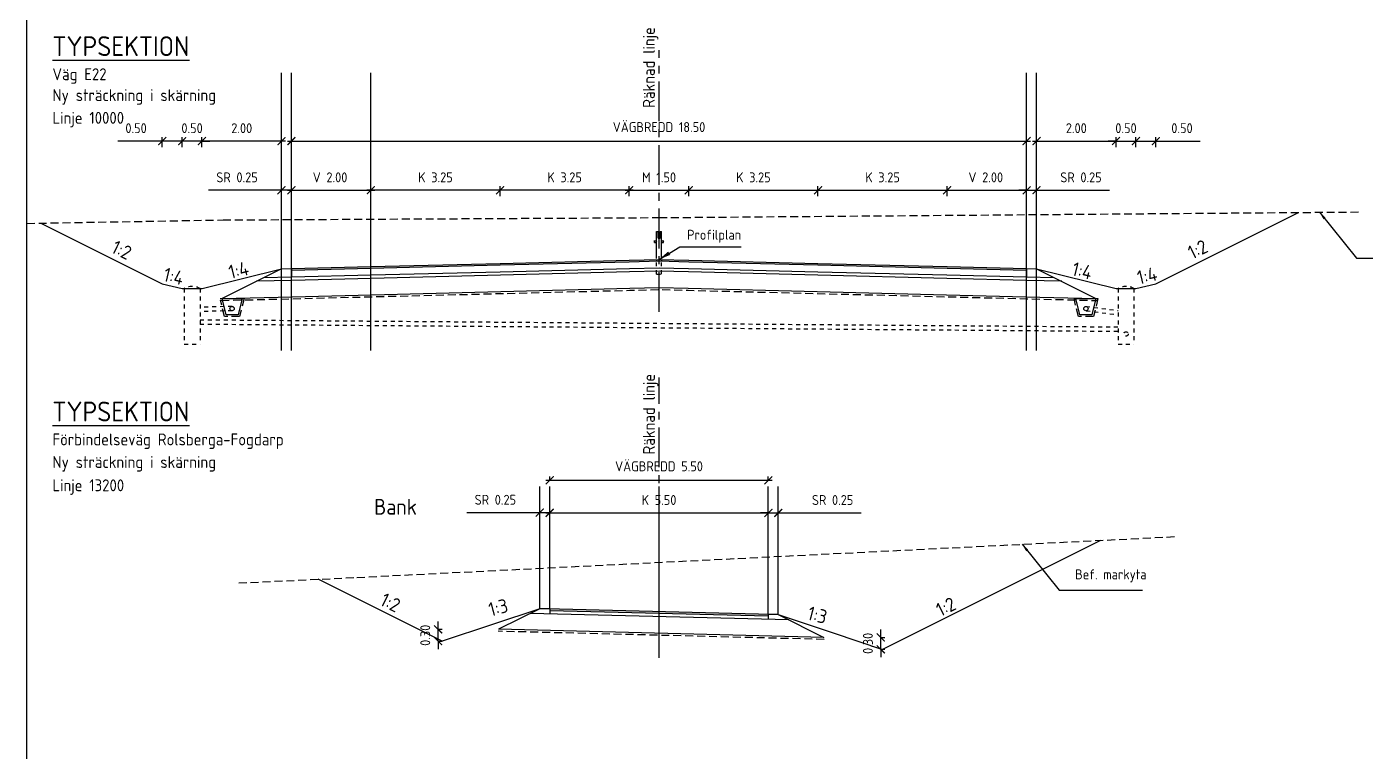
# Model space of a CAD drawing. Header units: metres. Extents: x 166439 to 168621, y 6226863 to 6228959.
# Drawn here: x 166561.84 to 166595.54, y 6226962.06 to 6226980.32 of the extents above; entities that cross this region are included whole.
import ezdxf

# ---------------------------------------------------------------- set-up
doc = ezdxf.new("R2010")
doc.units = ezdxf.units.M
doc.header["$LTSCALE"] = 0.1
doc.header["$MEASUREMENT"] = 0
for name, pattern in [('AA_DASHED_1', [2, 1, -1]), ('CENTER', [16, 10, -2, 2, -2]), ('DASHED_2', [3, 2, -1]), ('HIDDEN', [0.375, 0.25, -0.125])]:
    doc.linetypes.add(name, pattern=pattern)
doc.layers.get('0').update_dxf_attribs({"linetype": 'CONTINUOUS'})
doc.layers.get('DEFPOINTS').update_dxf_attribs({"color": 5, "linetype": 'CONTINUOUS'})
for name, color, linetype in [('04_geotextil', 1, 'DASHED_2'), ('04_mått', 4, 'CONTINUOUS'), ('04_topp', 7, 'CONTINUOUS'), ('04_txt', 1, 'CONTINUOUS'), ('04_öb', 4, 'CONTINUOUS'), ('04_överyta', 3, 'CONTINUOUS'), ('900_CENT', 4, 'CENTER'), ('900_MATT', 4, 'CONTINUOUS'), ('900_OVYTA', 4, 'CONTINUOUS'), ('Brunn_', 4, 'AA_DASHED_1'), ('M-372A', 8, 'DASHED_2'), ('M-373', 4, 'CONTINUOUS')]:
    doc.layers.add(name, color=color, linetype=linetype)
doc.styles.add('ISO', font='iso.shx')
doc.dimstyles.new('BH90$0', dxfattribs={"dimscale": 0.05, "dimtxt": 2.5, "dimasz": 2, "dimexe": 1, "dimexo": 5, "dimgap": 2, "dimtad": 1, "dimzin": 0, "dimdsep": 46, "dimtxsty": 'ISO', "dimblk1": 'ARCHTICK', "dimblk2": 'ARCHTICK', "dimsah": 1, "dimcen": 1.5, "dimdle": 1, "dimadec": 0, "dimazin": 0, "dimtfac": 1, "dimtix": 1, "dimtmove": 0, "dimatfit": 3, "dimfxl": 1.5, "dimfxlon": 1, "dimtolj": 1, "dimtzin": 0, "dimarcsym": 0})
doc.dimstyles.new('BH90$7', dxfattribs={"dimscale": 0.05, "dimtxt": 2.5, "dimasz": 3, "dimexe": 2, "dimexo": 20, "dimgap": 1, "dimtad": 1, "dimzin": 0, "dimdsep": 46, "dimtxsty": 'ISO', "dimblk1": 'OPEN90', "dimblk2": 'OPEN90', "dimsah": 1, "dimcen": 4, "dimdle": 2, "dimadec": 0, "dimazin": 0, "dimtfac": 1, "dimtix": 1, "dimtmove": 0, "dimatfit": 3, "dimfxl": 2, "dimtolj": 1, "dimtzin": 0, "dimarcsym": 0})

# ---------------------------------------------------------------- blocks, each defined once
blk = doc.blocks.new('_ARCHTICK')
at = {"color": 0, "linetype": 'ByBlock', "const_width": 0.15}
blk.add_lwpolyline([(-0.5, -0.5), (0.5, 0.5)], dxfattribs=at)
blk = doc.blocks.new('*D126')
at = {"layer": '04_mått', "color": 0, "lineweight": -2}
for p, q in [((166568.245, 6226976.208), (166566.409, 6226976.208)), ((166568.245, 6226976.058), (166568.245, 6226976.308)), ((166568.495, 6226976.208), (166568.245, 6226976.208)), ((166568.495, 6226976.058), (166568.495, 6226976.308)), ((166568.495, 6226976.208), (166568.695, 6226976.208))]:
    blk.add_line(p, q, dxfattribs=at)
at = {"layer": 'DEFPOINTS', "color": 0}
for p in [(166568.495, 6226976.208), (166568.245, 6226974.23), (166568.495, 6226974.236)]:
    blk.add_point(p, dxfattribs=at)
at = {"layer": '04_mått', "color": 0, "lineweight": -2, "xscale": 0.2, "yscale": 0.2, "zscale": 0.2}
blk.add_blockref('_ARCHTICK', (166568.245, 6226976.208), dxfattribs=at)
at = {"layer": '04_mått', "color": 0, "lineweight": -2, "xscale": 0.2, "yscale": 0.2, "zscale": 0.2, "rotation": 180}
blk.add_blockref('_ARCHTICK', (166568.495, 6226976.208), dxfattribs=at)
at = {"layer": '04_mått', "color": 0, "insert": (166567.127, 6226976.533), "char_height": 0.25, "attachment_point": 5, "style": 'ISO'}
blk.add_mtext('\\A1;SR 0.25', dxfattribs=at)
blk = doc.blocks.new('*D127')
at = {"layer": '04_mått', "color": 0, "lineweight": -2}
for p, q in [((166568.395, 6226976.208), (166570.595, 6226976.208)), ((166568.495, 6226976.058), (166568.495, 6226976.308)), ((166570.495, 6226976.058), (166570.495, 6226976.308))]:
    blk.add_line(p, q, dxfattribs=at)
at = {"layer": 'DEFPOINTS', "color": 0}
for p in [(166570.495, 6226976.208), (166568.495, 6226974.236), (166570.495, 6226974.286)]:
    blk.add_point(p, dxfattribs=at)
at = {"layer": '04_mått', "color": 0, "lineweight": -2, "xscale": 0.2, "yscale": 0.2, "zscale": 0.2, "rotation": 180}
blk.add_blockref('_ARCHTICK', (166568.495, 6226976.208), dxfattribs=at)
at = {"layer": '04_mått', "color": 0, "lineweight": -2, "xscale": 0.2, "yscale": 0.2, "zscale": 0.2}
blk.add_blockref('_ARCHTICK', (166570.495, 6226976.208), dxfattribs=at)
at = {"layer": '04_mått', "color": 0, "insert": (166569.467, 6226976.533), "char_height": 0.25, "attachment_point": 5, "style": 'ISO'}
blk.add_mtext('\\A1;V 2.00', dxfattribs=at)
blk = doc.blocks.new('*D128')
at = {"layer": '04_mått', "color": 0, "lineweight": -2}
for p, q in [((166576.895, 6226976.208), (166578.595, 6226976.208)), ((166576.995, 6226976.058), (166576.995, 6226976.308)), ((166578.495, 6226976.058), (166578.495, 6226976.308))]:
    blk.add_line(p, q, dxfattribs=at)
at = {"layer": 'DEFPOINTS', "color": 0}
for p in [(166578.495, 6226976.208), (166576.995, 6226974.449), (166578.495, 6226974.449)]:
    blk.add_point(p, dxfattribs=at)
at = {"layer": '04_mått', "color": 0, "lineweight": -2, "xscale": 0.2, "yscale": 0.2, "zscale": 0.2, "rotation": 180}
blk.add_blockref('_ARCHTICK', (166576.995, 6226976.208), dxfattribs=at)
at = {"layer": '04_mått', "color": 0, "lineweight": -2, "xscale": 0.2, "yscale": 0.2, "zscale": 0.2}
blk.add_blockref('_ARCHTICK', (166578.495, 6226976.208), dxfattribs=at)
at = {"layer": '04_mått', "color": 0, "insert": (166577.745, 6226976.533), "char_height": 0.25, "attachment_point": 5, "style": 'ISO'}
blk.add_mtext('\\A1;M 1.50', dxfattribs=at)
blk = doc.blocks.new('*D129')
at = {"layer": '04_mått', "color": 0, "lineweight": -2}
for p, q in [((166584.895, 6226976.208), (166587.095, 6226976.208)), ((166584.995, 6226976.058), (166584.995, 6226976.308)), ((166586.995, 6226976.058), (166586.995, 6226976.308))]:
    blk.add_line(p, q, dxfattribs=at)
at = {"layer": 'DEFPOINTS', "color": 0}
for p in [(166586.995, 6226976.208), (166584.995, 6226974.286), (166586.995, 6226974.236)]:
    blk.add_point(p, dxfattribs=at)
at = {"layer": '04_mått', "color": 0, "lineweight": -2, "xscale": 0.2, "yscale": 0.2, "zscale": 0.2, "rotation": 180}
blk.add_blockref('_ARCHTICK', (166584.995, 6226976.208), dxfattribs=at)
at = {"layer": '04_mått', "color": 0, "lineweight": -2, "xscale": 0.2, "yscale": 0.2, "zscale": 0.2}
blk.add_blockref('_ARCHTICK', (166586.995, 6226976.208), dxfattribs=at)
at = {"layer": '04_mått', "color": 0, "insert": (166585.967, 6226976.533), "char_height": 0.25, "attachment_point": 5, "style": 'ISO'}
blk.add_mtext('\\A1;V 2.00', dxfattribs=at)
blk = doc.blocks.new('*D130')
at = {"layer": '04_mått', "color": 0, "lineweight": -2}
for p, q in [((166586.995, 6226976.208), (166586.795, 6226976.208)), ((166586.995, 6226976.058), (166586.995, 6226976.308)), ((166586.995, 6226976.208), (166587.245, 6226976.208)), ((166587.245, 6226976.058), (166587.245, 6226976.308)), ((166587.245, 6226976.208), (166589.081, 6226976.208))]:
    blk.add_line(p, q, dxfattribs=at)
at = {"layer": 'DEFPOINTS', "color": 0}
for p in [(166587.245, 6226976.208), (166586.995, 6226974.236), (166587.245, 6226974.23)]:
    blk.add_point(p, dxfattribs=at)
at = {"layer": '04_mått', "color": 0, "lineweight": -2, "xscale": 0.2, "yscale": 0.2, "zscale": 0.2}
blk.add_blockref('_ARCHTICK', (166586.995, 6226976.208), dxfattribs=at)
at = {"layer": '04_mått', "color": 0, "lineweight": -2, "xscale": 0.2, "yscale": 0.2, "zscale": 0.2, "rotation": 180}
blk.add_blockref('_ARCHTICK', (166587.245, 6226976.208), dxfattribs=at)
at = {"layer": '04_mått', "color": 0, "insert": (166588.363, 6226976.533), "char_height": 0.25, "attachment_point": 5, "style": 'ISO'}
blk.add_mtext('\\A1;SR 0.25', dxfattribs=at)
blk = doc.blocks.new('*D131')
at = {"layer": '04_mått', "color": 0, "lineweight": -2}
for p, q in [((166568.495, 6226977.296), (166568.495, 6226977.546)), ((166586.995, 6226977.296), (166586.995, 6226977.546)), ((166568.395, 6226977.446), (166587.095, 6226977.446))]:
    blk.add_line(p, q, dxfattribs=at)
at = {"layer": 'DEFPOINTS', "color": 0}
for p in [(166586.995, 6226977.446), (166568.495, 6226974.236), (166586.995, 6226974.236)]:
    blk.add_point(p, dxfattribs=at)
at = {"layer": '04_mått', "color": 0, "lineweight": -2, "xscale": 0.2, "yscale": 0.2, "zscale": 0.2, "rotation": 180}
blk.add_blockref('_ARCHTICK', (166568.495, 6226977.446), dxfattribs=at)
at = {"layer": '04_mått', "color": 0, "lineweight": -2, "xscale": 0.2, "yscale": 0.2, "zscale": 0.2}
blk.add_blockref('_ARCHTICK', (166586.995, 6226977.446), dxfattribs=at)
at = {"layer": '04_mått', "color": 0, "insert": (166577.745, 6226977.798), "char_height": 0.25, "attachment_point": 5, "style": 'ISO'}
blk.add_mtext('\\A1;VÄGBREDD 18.50', dxfattribs=at)
blk = doc.blocks.new('*D132')
at = {"layer": '04_mått', "color": 0, "lineweight": -2}
for p, q in [((166587.245, 6226977.296), (166587.245, 6226977.546)), ((166589.245, 6226977.296), (166589.245, 6226977.546)), ((166587.145, 6226977.446), (166589.345, 6226977.446))]:
    blk.add_line(p, q, dxfattribs=at)
at = {"layer": 'DEFPOINTS', "color": 0}
for p in [(166589.245, 6226977.446), (166587.245, 6226974.23), (166589.245, 6226973.73)]:
    blk.add_point(p, dxfattribs=at)
at = {"layer": '04_mått', "color": 0, "lineweight": -2, "xscale": 0.2, "yscale": 0.2, "zscale": 0.2, "rotation": 180}
blk.add_blockref('_ARCHTICK', (166587.245, 6226977.446), dxfattribs=at)
at = {"layer": '04_mått', "color": 0, "lineweight": -2, "xscale": 0.2, "yscale": 0.2, "zscale": 0.2}
blk.add_blockref('_ARCHTICK', (166589.245, 6226977.446), dxfattribs=at)
at = {"layer": '04_mått', "color": 0, "insert": (166588.245, 6226977.771), "char_height": 0.25, "attachment_point": 5, "style": 'ISO'}
blk.add_mtext('\\A1;2.00', dxfattribs=at)
blk = doc.blocks.new('*D133')
at = {"layer": '04_mått', "color": 0, "lineweight": -2}
for p, q in [((166589.245, 6226977.296), (166589.245, 6226977.546)), ((166589.745, 6226977.296), (166589.745, 6226977.546)), ((166589.245, 6226977.446), (166589.045, 6226977.446)), ((166589.245, 6226977.446), (166589.745, 6226977.446)), ((166589.745, 6226977.446), (166589.945, 6226977.446))]:
    blk.add_line(p, q, dxfattribs=at)
at = {"layer": 'DEFPOINTS', "color": 0}
for p in [(166589.745, 6226977.446), (166589.245, 6226973.73), (166589.745, 6226973.73)]:
    blk.add_point(p, dxfattribs=at)
at = {"layer": '04_mått', "color": 0, "lineweight": -2, "xscale": 0.2, "yscale": 0.2, "zscale": 0.2}
blk.add_blockref('_ARCHTICK', (166589.245, 6226977.446), dxfattribs=at)
at = {"layer": '04_mått', "color": 0, "lineweight": -2, "xscale": 0.2, "yscale": 0.2, "zscale": 0.2, "rotation": 180}
blk.add_blockref('_ARCHTICK', (166589.745, 6226977.446), dxfattribs=at)
at = {"layer": '04_mått', "color": 0, "insert": (166589.495, 6226977.771), "char_height": 0.25, "attachment_point": 5, "style": 'ISO'}
blk.add_mtext('\\A1;0.50', dxfattribs=at)
blk = doc.blocks.new('*D134')
at = {"layer": '04_mått', "color": 0, "lineweight": -2}
for p, q in [((166589.745, 6226977.296), (166589.745, 6226977.546)), ((166590.245, 6226977.296), (166590.245, 6226977.546)), ((166589.645, 6226977.446), (166590.245, 6226977.446)), ((166590.245, 6226977.446), (166591.363, 6226977.446))]:
    blk.add_line(p, q, dxfattribs=at)
at = {"layer": 'DEFPOINTS', "color": 0}
for p in [(166590.245, 6226977.446), (166590.245, 6226973.855), (166589.745, 6226973.73)]:
    blk.add_point(p, dxfattribs=at)
at = {"layer": '04_mått', "color": 0, "lineweight": -2, "xscale": 0.2, "yscale": 0.2, "zscale": 0.2, "rotation": 180}
blk.add_blockref('_ARCHTICK', (166589.745, 6226977.446), dxfattribs=at)
at = {"layer": '04_mått', "color": 0, "lineweight": -2, "xscale": 0.2, "yscale": 0.2, "zscale": 0.2}
blk.add_blockref('_ARCHTICK', (166590.245, 6226977.446), dxfattribs=at)
at = {"layer": '04_mått', "color": 0, "insert": (166590.904, 6226977.771), "char_height": 0.25, "attachment_point": 5, "style": 'ISO'}
blk.add_mtext('\\A1;0.50', dxfattribs=at)
blk = doc.blocks.new('*D135')
at = {"layer": '04_mått', "color": 0, "lineweight": -2}
for p, q in [((166565.745, 6226977.296), (166565.745, 6226977.546)), ((166566.245, 6226977.296), (166566.245, 6226977.546)), ((166565.745, 6226977.446), (166565.545, 6226977.446)), ((166566.245, 6226977.446), (166565.745, 6226977.446)), ((166566.245, 6226977.446), (166566.445, 6226977.446))]:
    blk.add_line(p, q, dxfattribs=at)
at = {"layer": 'DEFPOINTS', "color": 0}
for p in [(166565.745, 6226977.446), (166565.745, 6226973.73), (166566.245, 6226973.73)]:
    blk.add_point(p, dxfattribs=at)
at = {"layer": '04_mått', "color": 0, "lineweight": -2, "xscale": 0.2, "yscale": 0.2, "zscale": 0.2}
blk.add_blockref('_ARCHTICK', (166565.745, 6226977.446), dxfattribs=at)
at = {"layer": '04_mått', "color": 0, "lineweight": -2, "xscale": 0.2, "yscale": 0.2, "zscale": 0.2, "rotation": 180}
blk.add_blockref('_ARCHTICK', (166566.245, 6226977.446), dxfattribs=at)
at = {"layer": '04_mått', "color": 0, "insert": (166565.995, 6226977.771), "char_height": 0.25, "attachment_point": 5, "style": 'ISO'}
blk.add_mtext('\\A1;0.50', dxfattribs=at)
blk = doc.blocks.new('*D136')
at = {"layer": '04_mått', "color": 0, "lineweight": -2}
for p, q in [((166565.245, 6226977.296), (166565.245, 6226977.546)), ((166565.745, 6226977.296), (166565.745, 6226977.546)), ((166565.245, 6226977.446), (166564.127, 6226977.446)), ((166565.845, 6226977.446), (166565.245, 6226977.446))]:
    blk.add_line(p, q, dxfattribs=at)
at = {"layer": 'DEFPOINTS', "color": 0}
for p in [(166565.245, 6226977.446), (166565.245, 6226973.855), (166565.745, 6226973.73)]:
    blk.add_point(p, dxfattribs=at)
at = {"layer": '04_mått', "color": 0, "lineweight": -2, "xscale": 0.2, "yscale": 0.2, "zscale": 0.2, "rotation": 180}
blk.add_blockref('_ARCHTICK', (166565.245, 6226977.446), dxfattribs=at)
at = {"layer": '04_mått', "color": 0, "lineweight": -2, "xscale": 0.2, "yscale": 0.2, "zscale": 0.2}
blk.add_blockref('_ARCHTICK', (166565.745, 6226977.446), dxfattribs=at)
at = {"layer": '04_mått', "color": 0, "insert": (166564.586, 6226977.771), "char_height": 0.25, "attachment_point": 5, "style": 'ISO'}
blk.add_mtext('\\A1;0.50', dxfattribs=at)
blk = doc.blocks.new('*D137')
at = {"layer": '04_mått', "color": 0, "lineweight": -2}
for p, q in [((166566.245, 6226977.296), (166566.245, 6226977.546)), ((166568.245, 6226977.296), (166568.245, 6226977.546)), ((166568.345, 6226977.446), (166566.145, 6226977.446))]:
    blk.add_line(p, q, dxfattribs=at)
at = {"layer": 'DEFPOINTS', "color": 0}
for p in [(166566.245, 6226977.446), (166568.245, 6226974.23), (166566.245, 6226973.73)]:
    blk.add_point(p, dxfattribs=at)
at = {"layer": '04_mått', "color": 0, "lineweight": -2, "xscale": 0.2, "yscale": 0.2, "zscale": 0.2, "rotation": 180}
blk.add_blockref('_ARCHTICK', (166566.245, 6226977.446), dxfattribs=at)
at = {"layer": '04_mått', "color": 0, "lineweight": -2, "xscale": 0.2, "yscale": 0.2, "zscale": 0.2}
blk.add_blockref('_ARCHTICK', (166568.245, 6226977.446), dxfattribs=at)
at = {"layer": '04_mått', "color": 0, "insert": (166567.245, 6226977.771), "char_height": 0.25, "attachment_point": 5, "style": 'ISO'}
blk.add_mtext('\\A1;2.00', dxfattribs=at)
blk = doc.blocks.new('STALLINE')
at = {"color": 0}
for p, q in [((-0.065, 1.079), (-0.025, 1.079)), ((-0.065, 0.4), (-0.065, 1.079)), ((-0.025, 0.909), (-0.025, 1.079)), ((0.025, 1.079), (0.065, 1.079)), ((0.025, 0.909), (0.025, 1.079)), ((0.065, 0.4), (0.065, 1.079)), ((-0.115, 0.799), (-0.115, 0.849)), ((-0.115, 0.799), (-0.065, 0.799)), ((-0.025, 0.909), (0.025, 0.909)), ((0.065, 0.799), (0.115, 0.799)), ((0.115, 0.799), (0.115, 0.849))]:
    blk.add_line(p, q, dxfattribs=at)
at = {"color": 0, "linetype": 'HIDDEN'}
for p, q in [((-0.065, 0), (-0.065, 0.4)), ((0.065, 0), (0.065, 0.4)), ((-0.065, 0), (0.065, 0))]:
    blk.add_line(p, q, dxfattribs=at)
at = {"color": 0}
for centre in [(-0.09, 0.824), (0, 0.985), (0, 0.934), (0.09, 0.824)]:
    blk.add_circle(centre, 0.025, dxfattribs=at)
blk = doc.blocks.new('*D139')
at = {"layer": '04_mått', "color": 0, "lineweight": -2}
for p, q in [((166574.995, 6226967.933), (166574.995, 6226968.183)), ((166580.495, 6226967.933), (166580.495, 6226968.183)), ((166574.895, 6226968.083), (166580.595, 6226968.083))]:
    blk.add_line(p, q, dxfattribs=at)
at = {"layer": 'DEFPOINTS', "color": 0}
for p in [(166580.495, 6226968.083), (166574.995, 6226966.875), (166580.495, 6226965.483)]:
    blk.add_point(p, dxfattribs=at)
at = {"layer": '04_mått', "color": 0, "lineweight": -2, "xscale": 0.2, "yscale": 0.2, "zscale": 0.2, "rotation": 180}
blk.add_blockref('_ARCHTICK', (166574.995, 6226968.083), dxfattribs=at)
at = {"layer": '04_mått', "color": 0, "lineweight": -2, "xscale": 0.2, "yscale": 0.2, "zscale": 0.2}
blk.add_blockref('_ARCHTICK', (166580.495, 6226968.083), dxfattribs=at)
at = {"layer": '04_mått', "color": 0, "insert": (166577.745, 6226968.408), "char_height": 0.25, "attachment_point": 5, "style": 'ISO'}
blk.add_mtext('\\A1;K 5.50', dxfattribs=at)
blk = doc.blocks.new('*D140')
at = {"layer": '04_mått', "color": 0, "lineweight": -2}
for p, q in [((166574.745, 6226967.939), (166574.745, 6226968.189)), ((166574.995, 6226967.939), (166574.995, 6226968.189)), ((166574.745, 6226968.089), (166572.909, 6226968.089)), ((166574.995, 6226968.089), (166574.745, 6226968.089)), ((166574.995, 6226968.089), (166575.195, 6226968.089))]:
    blk.add_line(p, q, dxfattribs=at)
at = {"layer": 'DEFPOINTS', "color": 0}
for p in [(166574.995, 6226968.089), (166574.745, 6226966.868), (166574.995, 6226966.875)]:
    blk.add_point(p, dxfattribs=at)
at = {"layer": '04_mått', "color": 0, "lineweight": -2, "xscale": 0.2, "yscale": 0.2, "zscale": 0.2}
blk.add_blockref('_ARCHTICK', (166574.745, 6226968.089), dxfattribs=at)
at = {"layer": '04_mått', "color": 0, "lineweight": -2, "xscale": 0.2, "yscale": 0.2, "zscale": 0.2, "rotation": 180}
blk.add_blockref('_ARCHTICK', (166574.995, 6226968.089), dxfattribs=at)
at = {"layer": '04_mått', "color": 0, "insert": (166573.627, 6226968.414), "char_height": 0.25, "attachment_point": 5, "style": 'ISO'}
blk.add_mtext('\\A1;SR 0.25', dxfattribs=at)
blk = doc.blocks.new('*D141')
at = {"layer": '04_mått', "color": 0, "lineweight": -2}
for p, q in [((166580.495, 6226967.933), (166580.495, 6226968.183)), ((166580.745, 6226967.933), (166580.745, 6226968.183)), ((166580.495, 6226968.083), (166580.295, 6226968.083)), ((166580.495, 6226968.083), (166580.745, 6226968.083)), ((166580.745, 6226968.083), (166582.831, 6226968.083))]:
    blk.add_line(p, q, dxfattribs=at)
at = {"layer": 'DEFPOINTS', "color": 0}
for p in [(166580.745, 6226968.083), (166580.495, 6226966.869), (166580.745, 6226966.862)]:
    blk.add_point(p, dxfattribs=at)
at = {"layer": '04_mått', "color": 0, "lineweight": -2, "xscale": 0.2, "yscale": 0.2, "zscale": 0.2}
blk.add_blockref('_ARCHTICK', (166580.495, 6226968.083), dxfattribs=at)
at = {"layer": '04_mått', "color": 0, "lineweight": -2, "xscale": 0.2, "yscale": 0.2, "zscale": 0.2, "rotation": 180}
blk.add_blockref('_ARCHTICK', (166580.745, 6226968.083), dxfattribs=at)
at = {"layer": '04_mått', "color": 0, "insert": (166582.113, 6226968.408), "char_height": 0.25, "attachment_point": 5, "style": 'ISO'}
blk.add_mtext('\\A1;SR 0.25', dxfattribs=at)
blk = doc.blocks.new('*D223')
at = {"layer": '04_mått', "color": 0, "lineweight": -2}
for p, q in [((166583.326, 6226964.948), (166583.326, 6226965.148)), ((166583.326, 6226964.948), (166583.426, 6226964.948)), ((166583.326, 6226964.648), (166583.326, 6226964.948)), ((166583.326, 6226964.648), (166583.426, 6226964.648)), ((166583.326, 6226964.648), (166583.326, 6226964.448))]:
    blk.add_line(p, q, dxfattribs=at)
at = {"layer": 'DEFPOINTS', "color": 0}
for p in [(166583.255, 6226964.948), (166583.326, 6226964.948), (166583.255, 6226964.648)]:
    blk.add_point(p, dxfattribs=at)
at = {"layer": '04_mått', "color": 0, "lineweight": -2, "xscale": 0.2, "yscale": 0.2, "zscale": 0.2}
for p, rotation in [((166583.326, 6226964.948), 270), ((166583.326, 6226964.648), 90)]:
    blk.add_blockref('_ARCHTICK', p, dxfattribs=dict(at, rotation=rotation))
at = {"layer": '04_mått', "color": 0, "insert": (166583.001, 6226964.798), "char_height": 0.25, "attachment_point": 5, "rotation": 90, "style": 'ISO'}
blk.add_mtext('\\A1;0.30', dxfattribs=at)
blk = doc.blocks.new('*D231')
at = {"layer": '04_mått', "color": 0, "lineweight": -2}
for p, q in [((166572.187, 6226965.152), (166572.187, 6226965.352)), ((166572.187, 6226965.152), (166572.287, 6226965.152)), ((166572.187, 6226964.852), (166572.187, 6226965.152)), ((166572.187, 6226964.852), (166572.287, 6226964.852)), ((166572.187, 6226964.852), (166572.187, 6226964.652))]:
    blk.add_line(p, q, dxfattribs=at)
at = {"layer": 'DEFPOINTS', "color": 0}
for p in [(166572.176, 6226965.152), (166572.187, 6226965.152), (166572.176, 6226964.852)]:
    blk.add_point(p, dxfattribs=at)
at = {"layer": '04_mått', "color": 0, "lineweight": -2, "xscale": 0.2, "yscale": 0.2, "zscale": 0.2}
for p, rotation in [((166572.187, 6226965.152), 270), ((166572.187, 6226964.852), 90)]:
    blk.add_blockref('_ARCHTICK', p, dxfattribs=dict(at, rotation=rotation))
at = {"layer": '04_mått', "color": 0, "insert": (166571.862, 6226965.002), "char_height": 0.25, "attachment_point": 5, "rotation": 90, "style": 'ISO'}
blk.add_mtext('\\A1;0.30', dxfattribs=at)
blk = doc.blocks.new('*D234')
at = {"layer": '04_mått', "color": 0, "lineweight": -2}
for p, q in [((166574.895, 6226968.904), (166580.595, 6226968.904)), ((166574.995, 6226968.904), (166574.995, 6226969.004)), ((166580.495, 6226968.904), (166580.495, 6226969.004))]:
    blk.add_line(p, q, dxfattribs=at)
at = {"layer": 'DEFPOINTS', "color": 0}
for p in [(166580.495, 6226968.904), (166574.995, 6226968.75), (166580.495, 6226968.75)]:
    blk.add_point(p, dxfattribs=at)
at = {"layer": '04_mått', "color": 0, "lineweight": -2, "xscale": 0.2, "yscale": 0.2, "zscale": 0.2, "rotation": 180}
blk.add_blockref('_ARCHTICK', (166574.995, 6226968.904), dxfattribs=at)
at = {"layer": '04_mått', "color": 0, "lineweight": -2, "xscale": 0.2, "yscale": 0.2, "zscale": 0.2}
blk.add_blockref('_ARCHTICK', (166580.495, 6226968.904), dxfattribs=at)
at = {"layer": '04_mått', "color": 0, "insert": (166577.745, 6226969.256), "char_height": 0.25, "attachment_point": 5, "style": 'ISO'}
blk.add_mtext('\\A1;VÄGBREDD 5.50', dxfattribs=at)
blk = doc.blocks.new('*D198')
at = {"layer": '04_mått', "color": 0, "lineweight": -2}
for p, q in [((166578.395, 6226976.208), (166581.845, 6226976.208)), ((166578.495, 6226976.208), (166578.495, 6226976.308)), ((166581.745, 6226976.058), (166581.745, 6226976.308))]:
    blk.add_line(p, q, dxfattribs=at)
at = {"layer": 'DEFPOINTS', "color": 0}
for p in [(166578.495, 6226976.208), (166581.745, 6226976.208), (166581.745, 6226974.885)]:
    blk.add_point(p, dxfattribs=at)
at = {"layer": '04_mått', "color": 0, "lineweight": -2, "xscale": 0.2, "yscale": 0.2, "zscale": 0.2, "rotation": 180}
blk.add_blockref('_ARCHTICK', (166578.495, 6226976.208), dxfattribs=at)
at = {"layer": '04_mått', "color": 0, "lineweight": -2, "xscale": 0.2, "yscale": 0.2, "zscale": 0.2}
blk.add_blockref('_ARCHTICK', (166581.745, 6226976.208), dxfattribs=at)
at = {"layer": '04_mått', "color": 0, "insert": (166580.12, 6226976.533), "char_height": 0.25, "attachment_point": 5, "style": 'ISO'}
blk.add_mtext('\\A1;K 3.25', dxfattribs=at)
blk = doc.blocks.new('*D199')
at = {"layer": '04_mått', "color": 0, "lineweight": -2}
for p, q in [((166581.645, 6226976.208), (166585.095, 6226976.208)), ((166581.745, 6226976.208), (166581.745, 6226976.308)), ((166584.995, 6226976.058), (166584.995, 6226976.308))]:
    blk.add_line(p, q, dxfattribs=at)
at = {"layer": 'DEFPOINTS', "color": 0}
for p in [(166581.745, 6226976.208), (166584.995, 6226976.208), (166584.995, 6226974.804)]:
    blk.add_point(p, dxfattribs=at)
at = {"layer": '04_mått', "color": 0, "lineweight": -2, "xscale": 0.2, "yscale": 0.2, "zscale": 0.2, "rotation": 180}
blk.add_blockref('_ARCHTICK', (166581.745, 6226976.208), dxfattribs=at)
at = {"layer": '04_mått', "color": 0, "lineweight": -2, "xscale": 0.2, "yscale": 0.2, "zscale": 0.2}
blk.add_blockref('_ARCHTICK', (166584.995, 6226976.208), dxfattribs=at)
at = {"layer": '04_mått', "color": 0, "insert": (166583.37, 6226976.533), "char_height": 0.25, "attachment_point": 5, "style": 'ISO'}
blk.add_mtext('\\A1;K 3.25', dxfattribs=at)
blk = doc.blocks.new('*D200')
at = {"layer": '04_mått', "color": 0, "lineweight": -2}
for p, q in [((166577.095, 6226976.208), (166573.645, 6226976.208)), ((166573.745, 6226976.058), (166573.745, 6226976.308)), ((166576.995, 6226976.208), (166576.995, 6226976.308))]:
    blk.add_line(p, q, dxfattribs=at)
at = {"layer": 'DEFPOINTS', "color": 0}
for p in [(166573.745, 6226976.208), (166576.995, 6226976.208), (166573.745, 6226974.885)]:
    blk.add_point(p, dxfattribs=at)
at = {"layer": '04_mått', "color": 0, "lineweight": -2, "xscale": 0.2, "yscale": 0.2, "zscale": 0.2, "rotation": 180}
blk.add_blockref('_ARCHTICK', (166573.745, 6226976.208), dxfattribs=at)
at = {"layer": '04_mått', "color": 0, "lineweight": -2, "xscale": 0.2, "yscale": 0.2, "zscale": 0.2}
blk.add_blockref('_ARCHTICK', (166576.995, 6226976.208), dxfattribs=at)
at = {"layer": '04_mått', "color": 0, "insert": (166575.37, 6226976.533), "char_height": 0.25, "attachment_point": 5, "style": 'ISO'}
blk.add_mtext('\\A1;K 3.25', dxfattribs=at)
blk = doc.blocks.new('*D201')
at = {"layer": '04_mått', "color": 0, "lineweight": -2}
for p, q in [((166573.845, 6226976.208), (166570.395, 6226976.208)), ((166570.495, 6226976.058), (166570.495, 6226976.308)), ((166573.745, 6226976.208), (166573.745, 6226976.308))]:
    blk.add_line(p, q, dxfattribs=at)
at = {"layer": 'DEFPOINTS', "color": 0}
for p in [(166570.495, 6226976.208), (166573.745, 6226976.208), (166570.495, 6226974.804)]:
    blk.add_point(p, dxfattribs=at)
at = {"layer": '04_mått', "color": 0, "lineweight": -2, "xscale": 0.2, "yscale": 0.2, "zscale": 0.2, "rotation": 180}
blk.add_blockref('_ARCHTICK', (166570.495, 6226976.208), dxfattribs=at)
at = {"layer": '04_mått', "color": 0, "lineweight": -2, "xscale": 0.2, "yscale": 0.2, "zscale": 0.2}
blk.add_blockref('_ARCHTICK', (166573.745, 6226976.208), dxfattribs=at)
at = {"layer": '04_mått', "color": 0, "insert": (166572.12, 6226976.533), "char_height": 0.25, "attachment_point": 5, "style": 'ISO'}
blk.add_mtext('\\A1;K 3.25', dxfattribs=at)
blk = doc.blocks.new('_Open90')
at = {"color": 0, "linetype": 'ByBlock', "lineweight": -2}
for p, q in [((0, 0), (-1, 0)), ((-0.5, 0.5), (0, 0)), ((0, 0), (-0.5, -0.5))]:
    blk.add_line(p, q, dxfattribs=at)

msp = doc.modelspace()

# ---------------------------------------------------------------- hatches: boundary and pattern name
at = {"layer": '04_topp'}
h = msp.add_hatch(color=256, dxfattribs=at)
h.paths.add_polyline_path([(166577.6802, 6226974.466), (166576.9952, 6226974.4489), (166573.7452, 6226974.3676), (166570.4952, 6226974.2864), (166570.4952, 6226974.2464), (166570.4962, 6226974.2464), (166573.7462, 6226974.3276), (166576.9962, 6226974.4089), (166577.6802, 6226974.426)])
h.paths.add_polyline_path([(166578.4952, 6226974.4489), (166577.8102, 6226974.466), (166577.8102, 6226974.426), (166578.4942, 6226974.4089), (166581.7442, 6226974.3276), (166584.9942, 6226974.2464), (166586.9952, 6226974.1964), (166586.9952, 6226974.2364), (166584.9952, 6226974.2864), (166581.7452, 6226974.3676)])
h.paths.add_polyline_path([(166577.8102, 6226974.466), (166577.7452, 6226974.4676), (166577.7452, 6226974.4276), (166577.8102, 6226974.426)])
h.paths.add_polyline_path([(166577.7452, 6226974.4676), (166577.6802, 6226974.466), (166577.6803, 6226974.426), (166577.7452, 6226974.4276)])
h.paths.add_polyline_path([(166570.4952, 6226974.2464), (166570.4952, 6226974.2864), (166568.4952, 6226974.2364), (166568.4952, 6226974.1964)])
h = msp.add_hatch(color=256, dxfattribs=at)
h.paths.add_polyline_path([(166580.245, 6226965.4889), (166580.245, 6226965.5339), (166577.745, 6226965.5964), (166577.745, 6226965.5514)])
h.paths.add_polyline_path([(166580.495, 6226965.4826), (166580.495, 6226965.5277), (166580.245, 6226965.5339), (166580.245, 6226965.4889)])
h.paths.add_polyline_path([(166575.245, 6226965.6589), (166575.245, 6226965.6139), (166577.745, 6226965.5514), (166577.745, 6226965.5964)])
h.paths.add_polyline_path([(166574.995, 6226965.6652), (166574.995, 6226965.6201), (166575.245, 6226965.6139), (166575.245, 6226965.6589)])

# ---------------------------------------------------------------- linework, layer by layer
at = {"layer": '04_geotextil'}
for p, q in [((166566.8135, 6226973.0275), (166566.7104, 6226973.4398)), ((166567.3053, 6226973.4825), (166567.1915, 6226973.0275)), ((166588.2989, 6226973.0275), (166588.1958, 6226973.4398)), ((166588.7907, 6226973.4825), (166588.6769, 6226973.0275)), ((166567.1915, 6226973.0275), (166566.8135, 6226973.0275)), ((166588.6769, 6226973.0275), (166588.2989, 6226973.0275)), ((166581.902, 6226964.8973), (166573.6958, 6226965.1025))]:
    msp.add_line(p, q, dxfattribs=at)
at = {"layer": '04_geotextil', "flags": 128}
msp.add_lwpolyline([(166566.7302, 6226973.432), (166568.5144, 6226973.4766), (166570.5144, 6226973.5266), (166573.7644, 6226973.6079), (166577.0144, 6226973.6891), (166577.7452, 6226973.7074), (166578.476, 6226973.6891), (166581.726, 6226973.6079), (166584.976, 6226973.5266), (166586.976, 6226973.4766), (166588.7602, 6226973.432)], dxfattribs=at)
at = {"layer": '04_öb'}
for p, q in [((166568.2452, 6226974.2301), (166566.75, 6226973.4825)), ((166587.2452, 6226974.2301), (166588.7404, 6226973.4825)), ((166566.8525, 6226973.0725), (166566.75, 6226973.4825)), ((166567.255, 6226973.4825), (166567.1525, 6226973.0725)), ((166588.3379, 6226973.0725), (166588.2354, 6226973.4825)), ((166588.7404, 6226973.4825), (166588.6379, 6226973.0725)), ((166567.1525, 6226973.0725), (166566.8525, 6226973.0725)), ((166588.6379, 6226973.0725), (166588.3379, 6226973.0725)), ((166574.745, 6226965.6714), (166573.7066, 6226965.1522)), ((166580.745, 6226965.5214), (166581.8927, 6226964.9475)), ((166581.8927, 6226964.9475), (166573.7066, 6226965.1522))]:
    msp.add_line(p, q, dxfattribs=at)
for points in [[(166567.6134, 6226973.9242), (166568.5027, 6226973.9465), (166570.5027, 6226973.9965), (166573.7527, 6226974.0777), (166577.0027, 6226974.159), (166577.7452, 6226974.1775), (166578.4877, 6226974.159), (166581.7377, 6226974.0777), (166584.9877, 6226973.9965), (166586.9877, 6226973.9465), (166587.877, 6226973.9242)], [(166566.75, 6226973.4825), (166568.5132, 6226973.5266), (166570.5132, 6226973.5766), (166573.7632, 6226973.6578), (166577.0132, 6226973.7391), (166577.7452, 6226973.7574), (166578.4772, 6226973.7391), (166581.7272, 6226973.6578), (166584.9772, 6226973.5766), (166586.9772, 6226973.5266), (166588.7404, 6226973.4825)]]:
    msp.add_lwpolyline(points, dxfattribs=at)
at = {"layer": '04_överyta'}
for p, q in [((166568.4952, 6226974.2364), (166568.4952, 6226974.0263)), ((166577.6802, 6226974.466), (166577.6803, 6226974.426)), ((166577.8102, 6226974.466), (166577.8104, 6226974.426)), ((166586.9952, 6226974.2364), (166586.9952, 6226974.1964)), ((166586.9952, 6226974.1964), (166586.9952, 6226974.0263)), ((166588.8564, 6226967.3925), (166583.3666, 6226964.6475)), ((166574.745, 6226965.6714), (166573.5586, 6226965.2759)), ((166581.0082, 6226965.3898), (166574.5068, 6226965.5523)), ((166574.995, 6226965.6652), (166574.745, 6226965.6714)), ((166575.245, 6226965.6589), (166574.995, 6226965.6652)), ((166580.495, 6226965.4826), (166574.995, 6226965.6201)), ((166580.245, 6226965.5339), (166575.245, 6226965.6589)), ((166580.495, 6226965.5277), (166580.245, 6226965.5339)), ((166580.745, 6226965.5214), (166580.495, 6226965.5277)), ((166580.745, 6226965.5214), (166582.1238, 6226965.0618)), ((166581.0082, 6226965.3898), (166580.9854, 6226965.4012)), ((166573.5586, 6226965.2759), (166572.2874, 6226964.8522)), ((166582.1238, 6226965.0618), (166583.3666, 6226964.6475))]:
    msp.add_line(p, q, dxfattribs=at)
for points in [[(166586.9952, 6226974.2364), (166587.2452, 6226974.2301), (166589.2452, 6226973.7301), (166589.7452, 6226973.7301), (166590.2452, 6226973.8551), (166593.8333, 6226975.6492)], [(166562.194, 6226975.3807), (166565.2452, 6226973.8551), (166565.7452, 6226973.7301), (166566.2452, 6226973.7301), (166568.2452, 6226974.2301), (166568.4952, 6226974.2364)], [(166567.803, 6226974.009), (166568.5004, 6226974.0264), (166570.5004, 6226974.0764), (166573.7504, 6226974.1577), (166577.0004, 6226974.2389), (166577.7452, 6226974.2576), (166578.4899, 6226974.2389), (166581.7399, 6226974.1577), (166584.9899, 6226974.0764), (166586.9899, 6226974.0264), (166587.6874, 6226974.009)], [(166568.4952, 6226974.2364), (166570.4952, 6226974.2864), (166573.7452, 6226974.3676), (166576.9952, 6226974.4489), (166577.7452, 6226974.4676), (166578.4952, 6226974.4489), (166581.7452, 6226974.3676), (166584.9952, 6226974.2864), (166586.9952, 6226974.2364)], [(166568.4952, 6226974.1964), (166568.4962, 6226974.1964), (166570.4962, 6226974.2464), (166573.7462, 6226974.3276), (166576.9962, 6226974.4089), (166577.7452, 6226974.4276), (166578.4942, 6226974.4089), (166581.7442, 6226974.3276), (166584.9942, 6226974.2464), (166586.9952, 6226974.1964), (166586.9952, 6226974.1964)]]:
    msp.add_lwpolyline(points, dxfattribs=at)
at = {"layer": '04_överyta', "flags": 128}
for points in [[(166572.2874, 6226964.8522), (166569.1655, 6226966.4131)], [(166574.995, 6226965.6652), (166574.995, 6226965.5401)], [(166580.495, 6226965.5277), (166580.495, 6226965.4026)]]:
    msp.add_lwpolyline(points, dxfattribs=at)
at = {"layer": '900_CENT'}
for p, q in [((166577.7452, 6226973.1449), (166577.7452, 6226979.7328)), ((166577.745, 6226964.4322), (166577.7452, 6226971.4943))]:
    msp.add_line(p, q, dxfattribs=at)
at = {"layer": 'Brunn_', "flags": 128}
for points in [[(166565.7952, 6226973.7301), (166565.7952, 6226972.3301)], [(166566.1952, 6226973.7301), (166566.1952, 6226972.3301)], [(166589.2952, 6226973.7301), (166589.2952, 6226972.3301)], [(166589.6952, 6226973.7301), (166589.6952, 6226972.3301)], [(166567.0025, 6226973.2825), (166566.1952, 6226973.2623)], [(166567.0025, 6226973.1725), (166566.1952, 6226973.1523)], [(166588.4879, 6226973.2825), (166589.2952, 6226973.1813)], [(166588.4947, 6226973.1729), (166589.2952, 6226973.0726)], [(166589.2923, 6226972.6487), (166566.1952, 6226972.8301)], [(166589.2932, 6226972.7587), (166566.1961, 6226972.9401)], [(166565.7952, 6226972.3301), (166566.1952, 6226972.3301)], [(166589.2952, 6226972.3301), (166589.6952, 6226972.3301)]]:
    msp.add_lwpolyline(points, dxfattribs=at)
at = {"layer": 'Brunn_'}
msp.add_circle((166589.4952, 6226972.5891), 0.055, dxfattribs=at)
for centre in [(166565.9952, 6226973.4046), (166589.4952, 6226973.4046)]:
    msp.add_arc(centre, 0.3821, 58.43504, 121.56496, dxfattribs=at)
at = {"layer": 'DEFPOINTS', "color": 5}
for p, q in [((166568.2452, 6226972.1697), (166568.2452, 6226979.1677)), ((166568.4952, 6226972.1697), (166568.4952, 6226979.1677)), ((166570.4952, 6226972.1697), (166570.4952, 6226979.1677)), ((166586.9952, 6226972.1697), (166586.9952, 6226979.1677)), ((166587.2452, 6226972.1697), (166587.2452, 6226979.1677))]:
    msp.add_line(p, q, dxfattribs=at)
at = {"layer": 'DEFPOINTS'}
for p, q in [((166566.6997, 6226973.4825), (166567.3053, 6226973.4825)), ((166588.1851, 6226973.4825), (166588.7907, 6226973.4825))]:
    msp.add_line(p, q, dxfattribs=at)
at = {"layer": 'DEFPOINTS', "flags": 128}
msp.add_lwpolyline([(166561.8364, 6226943.7888), (166561.8364, 6226999.1888), (166622.9364, 6226999.1888), (166622.9364, 6226999.1888), (166622.9364, 6226953.6888), (166622.9364, 6226943.7888)], close=True, dxfattribs=at)
for points in [[(166574.745, 6226965.6714), (166574.745, 6226968.7501)], [(166574.995, 6226965.6652), (166574.995, 6226968.7501)], [(166577.745, 6226965.0974), (166577.745, 6226968.7501)], [(166580.495, 6226965.5277), (166580.495, 6226968.7501)], [(166580.745, 6226965.5214), (166580.745, 6226968.7501)]]:
    msp.add_lwpolyline(points, dxfattribs=at)
at = {"layer": 'M-372A'}
for points in [[(166561.8364, 6226975.3745), (166566.7746, 6226975.4608), (166577.7459, 6226975.5196), (166595.3576, 6226975.6614)], [(166567.17, 6226966.3196), (166570.1437, 6226966.459), (166590.8022, 6226967.4895)]]:
    msp.add_lwpolyline(points, dxfattribs=at)
at = {"layer": 'M-373'}
for centre in [(166567.0025, 6226973.2275), (166588.4879, 6226973.2275)]:
    msp.add_circle(centre, 0.055, dxfattribs=at)

# ---------------------------------------------------------------- block references
at = {"layer": '900_OVYTA'}
msp.add_blockref('STALLINE', (166577.7452, 6226974.0924), dxfattribs=at)

# ---------------------------------------------------------------- texts
at = {"layer": '04_mått', "style": 'ISO'}
for s, rotation, p in [('1:2', 334.05672, (166563.9337, 6226974.6507)), ('1:2', 25.94328, (166591.1633, 6226974.4593)), ('1:4', 346.47956, (166565.2505, 6226973.9294)), ('1:4', 13.57902, (166566.9661, 6226973.9698)), ('1:4', 346.42098, (166588.1112, 6226974.0696)), ('1:4', 13.52044, (166589.8267, 6226973.8301)), ('1:2', 334.00683, (166570.6961, 6226965.7724)), ('1:3', 14.71683, (166573.5106, 6226965.4727)), ('1:2', 25.94328, (166584.8269, 6226965.4596)), ('1:3', 345.28317, (166581.4537, 6226965.4039))]:
    msp.add_text(s, height=0.35, rotation=rotation, dxfattribs=at).set_placement(p)
at = {"layer": '04_mått', "char_height": 0.25, "attachment_point": 7, "style": 'ISO'}
for s, insert in [('Profilplan', (166578.4527, 6226974.8866)), ('Bef. markyta', (166588.2157, 6226966.3352))]:
    msp.add_mtext(s, dxfattribs=dict(at, insert=insert))
at = {"layer": '04_txt', "style": 'ISO'}
for p in [(166577.6404, 6226978.2834), (166577.642, 6226969.5537)]:
    msp.add_text('Räknad linje', height=0.3, rotation=90, dxfattribs=at).set_placement(p)
at = {"layer": '04_txt', "color": 7, "style": 'ISO'}
for p in [(166562.4809, 6226979.5858), (166562.4809, 6226970.3858)]:
    msp.add_text('%%UTYPSEKTION', height=0.5, dxfattribs=at).set_placement(p)
at = {"layer": '04_txt', "color": 3, "style": 'ISO'}
for s, p in [('Väg E22 ', (166562.4809, 6226978.9793)), ('Ny sträckning i skärning', (166562.4809, 6226978.4537)), ('Linje 10000', (166562.4828, 6226977.8818)), ('Förbindelseväg Rolsberga-Fogdarp', (166562.4809, 6226969.7837)), ('Ny sträckning i skärning', (166562.4809, 6226969.2146)), ('Linje 13200', (166562.4809, 6226968.628))]:
    msp.add_text(s, height=0.3, dxfattribs=at).set_placement(p)
at = {"layer": '900_MATT', "insert": (166570.5765, 6226968.4369), "char_height": 0.4, "width": 4.434, "attachment_point": 1, "style": 'ISO'}
msp.add_mtext('Bank', dxfattribs=at)

# ---------------------------------------------------------------- dimensions: what is measured, and where the dimension line sits
at = {"layer": '04_mått'}
for base, p1, p2, angle, picture, middle, dimtype in [((166565.2452, 6226977.4463), (166565.7452, 6226973.7301), (166565.2452, 6226973.8551), 180, '*D136', (166564.5863, 6226977.4463), 160), ((166572.1874, 6226965.1522), (166572.1756, 6226964.8522), (166572.1756, 6226965.1522), 90, '*D231', (166572.1874, 6226965.0022), 161), ((166583.3264, 6226964.9475), (166583.2548, 6226964.6475), (166583.2548, 6226964.9475), 90, '*D223', (166583.3264, 6226964.7975), 161)]:
    dim = msp.add_linear_dim(base=base, p1=p1, p2=p2, angle=angle, dimstyle='BH90$0', override={"dimscale": 0.1}, dxfattribs=at)
    dim.commit()
    dim.dimension.update_dxf_attribs({"geometry": picture, "text_midpoint": middle, "dimtype": dimtype})
for base, p1, p2, picture, middle in [((166565.7452, 6226977.4463), (166566.2452, 6226973.7301), (166565.7452, 6226973.7301), '*D135', (166565.9952, 6226977.7713)), ((166566.2452, 6226977.4463), (166568.2452, 6226974.2301), (166566.2452, 6226973.7301), '*D137', (166567.2452, 6226977.7713))]:
    dim = msp.add_linear_dim(base=base, p1=p1, p2=p2, angle=180, dimstyle='BH90$0', override={"dimscale": 0.1}, dxfattribs=at)
    dim.commit()
    dim.dimension.update_dxf_attribs({"geometry": picture, "text_midpoint": middle})
for base, p1, p2, text, picture, middle in [((166586.9952, 6226977.4463), (166568.4952, 6226974.2364), (166586.9952, 6226974.2364), 'VÄGBREDD <>', '*D131', (166577.7452, 6226977.7981)), ((166578.4952, 6226976.2075), (166576.9952, 6226974.4489), (166578.4952, 6226974.4489), 'M <>', '*D128', (166577.7452, 6226976.5325)), ((166581.7452, 6226976.2075), (166578.4952, 6226976.2075), (166581.7452, 6226974.8849), 'K <>', '*D198', (166580.1202, 6226976.5325)), ((166584.9952, 6226976.2075), (166581.7452, 6226976.2075), (166584.9952, 6226974.8037), 'K <>', '*D199', (166583.3702, 6226976.5325)), ((166580.495, 6226968.9038), (166574.995, 6226968.7501), (166580.495, 6226968.7501), 'VÄGBREDD <>', '*D234', (166577.745, 6226969.2556))]:
    dim = msp.add_linear_dim(base=base, p1=p1, p2=p2, text=text, dimstyle='BH90$0', override={"dimscale": 0.1}, dxfattribs=at)
    dim.commit()
    dim.dimension.update_dxf_attribs({"geometry": picture, "text_midpoint": middle})
for base, p1, p2, picture, middle in [((166589.2452, 6226977.4463), (166587.2452, 6226974.2301), (166589.2452, 6226973.7301), '*D132', (166588.2452, 6226977.7713)), ((166589.7452, 6226977.4463), (166589.2452, 6226973.7301), (166589.7452, 6226973.7301), '*D133', (166589.4952, 6226977.7713))]:
    dim = msp.add_linear_dim(base=base, p1=p1, p2=p2, dimstyle='BH90$0', override={"dimscale": 0.1}, dxfattribs=at)
    dim.commit()
    dim.dimension.update_dxf_attribs({"geometry": picture, "text_midpoint": middle})
dim = msp.add_linear_dim(base=(166590.2452, 6226977.4463), p1=(166589.7452, 6226973.7301), p2=(166590.2452, 6226973.8551), dimstyle='BH90$0', override={"dimscale": 0.1}, dxfattribs=at)
dim.commit()
dim.dimension.update_dxf_attribs({"geometry": '*D134', "text_midpoint": (166590.9041, 6226977.4463), "dimtype": 160})
for base, p1, p2, text, picture, middle in [((166568.4952, 6226976.2075), (166568.2452, 6226974.2301), (166568.4952, 6226974.2364), 'SR <>', '*D126', (166567.1273, 6226976.2075)), ((166570.4952, 6226976.2075), (166568.4952, 6226974.2364), (166570.4952, 6226974.2864), 'V <>', '*D127', (166569.4667, 6226976.2075)), ((166586.9952, 6226976.2075), (166584.9952, 6226974.2864), (166586.9952, 6226974.2364), 'V <>', '*D129', (166585.9667, 6226976.2075)), ((166587.2452, 6226976.2075), (166586.9952, 6226974.2364), (166587.2452, 6226974.2301), 'SR <>', '*D130', (166588.3631, 6226976.2075)), ((166574.995, 6226968.0889), (166574.745, 6226966.8684), (166574.995, 6226966.8747), 'SR <>', '*D140', (166573.6271, 6226968.0889)), ((166580.495, 6226968.0828), (166574.995, 6226966.8747), (166580.495, 6226965.4826), 'K <>', '*D139', (166577.7451, 6226968.0828)), ((166580.745, 6226968.0827), (166580.495, 6226966.8686), (166580.745, 6226966.8624), 'SR <>', '*D141', (166582.1129, 6226968.0827))]:
    dim = msp.add_linear_dim(base=base, p1=p1, p2=p2, text=text, dimstyle='BH90$0', override={"dimscale": 0.1}, dxfattribs=at)
    dim.commit()
    dim.dimension.update_dxf_attribs({"geometry": picture, "text_midpoint": middle, "dimtype": 160})
for base, p1, p2, picture, middle in [((166570.4952, 6226976.2075), (166573.7452, 6226976.2075), (166570.4952, 6226974.8037), '*D201', (166572.1202, 6226976.5325)), ((166573.7452, 6226976.2075), (166576.9952, 6226976.2075), (166573.7452, 6226974.8849), '*D200', (166575.3702, 6226976.5325))]:
    dim = msp.add_linear_dim(base=base, p1=p1, p2=p2, angle=180, text='K <>', dimstyle='BH90$0', override={"dimscale": 0.1}, dxfattribs=at)
    dim.commit()
    dim.dimension.update_dxf_attribs({"geometry": picture, "text_midpoint": middle})

# ---------------------------------------------------------------- leaders
at = {"layer": '04_mått', "annotation_type": 0, "has_hookline": 1, "hookline_direction": 0}
for points, override, text_width in [([(166594.3651, 6226975.6534), (166595.2979, 6226974.4946), (166595.4979, 6226974.4946)], {"dimscale": 0.1, "dimasz": 2, "dimexe": 1, "dimexo": 5, "dimgap": 2, "dimcen": 1.5, "dimdle": 1}, 1.6964), ([(166577.7452, 6226974.4676), (166578.2726, 6226974.7866), (166578.4813, 6226974.7866)], {"dimscale": 0.1, "dimdec": 3, "dimadec": 2, "dimtdec": 3}, 1.2321), ([(166586.8829, 6226967.294), (166587.8157, 6226966.1352), (166588.0157, 6226966.1352)], {"dimscale": 0.1, "dimasz": 2, "dimexe": 1, "dimexo": 5, "dimgap": 2, "dimcen": 1.5, "dimdle": 1}, 1.6964)]:
    msp.add_leader(points, dimstyle='BH90$7', override=override, dxfattribs=dict(at, text_width=text_width))

doc.saveas('drawing.dxf')
